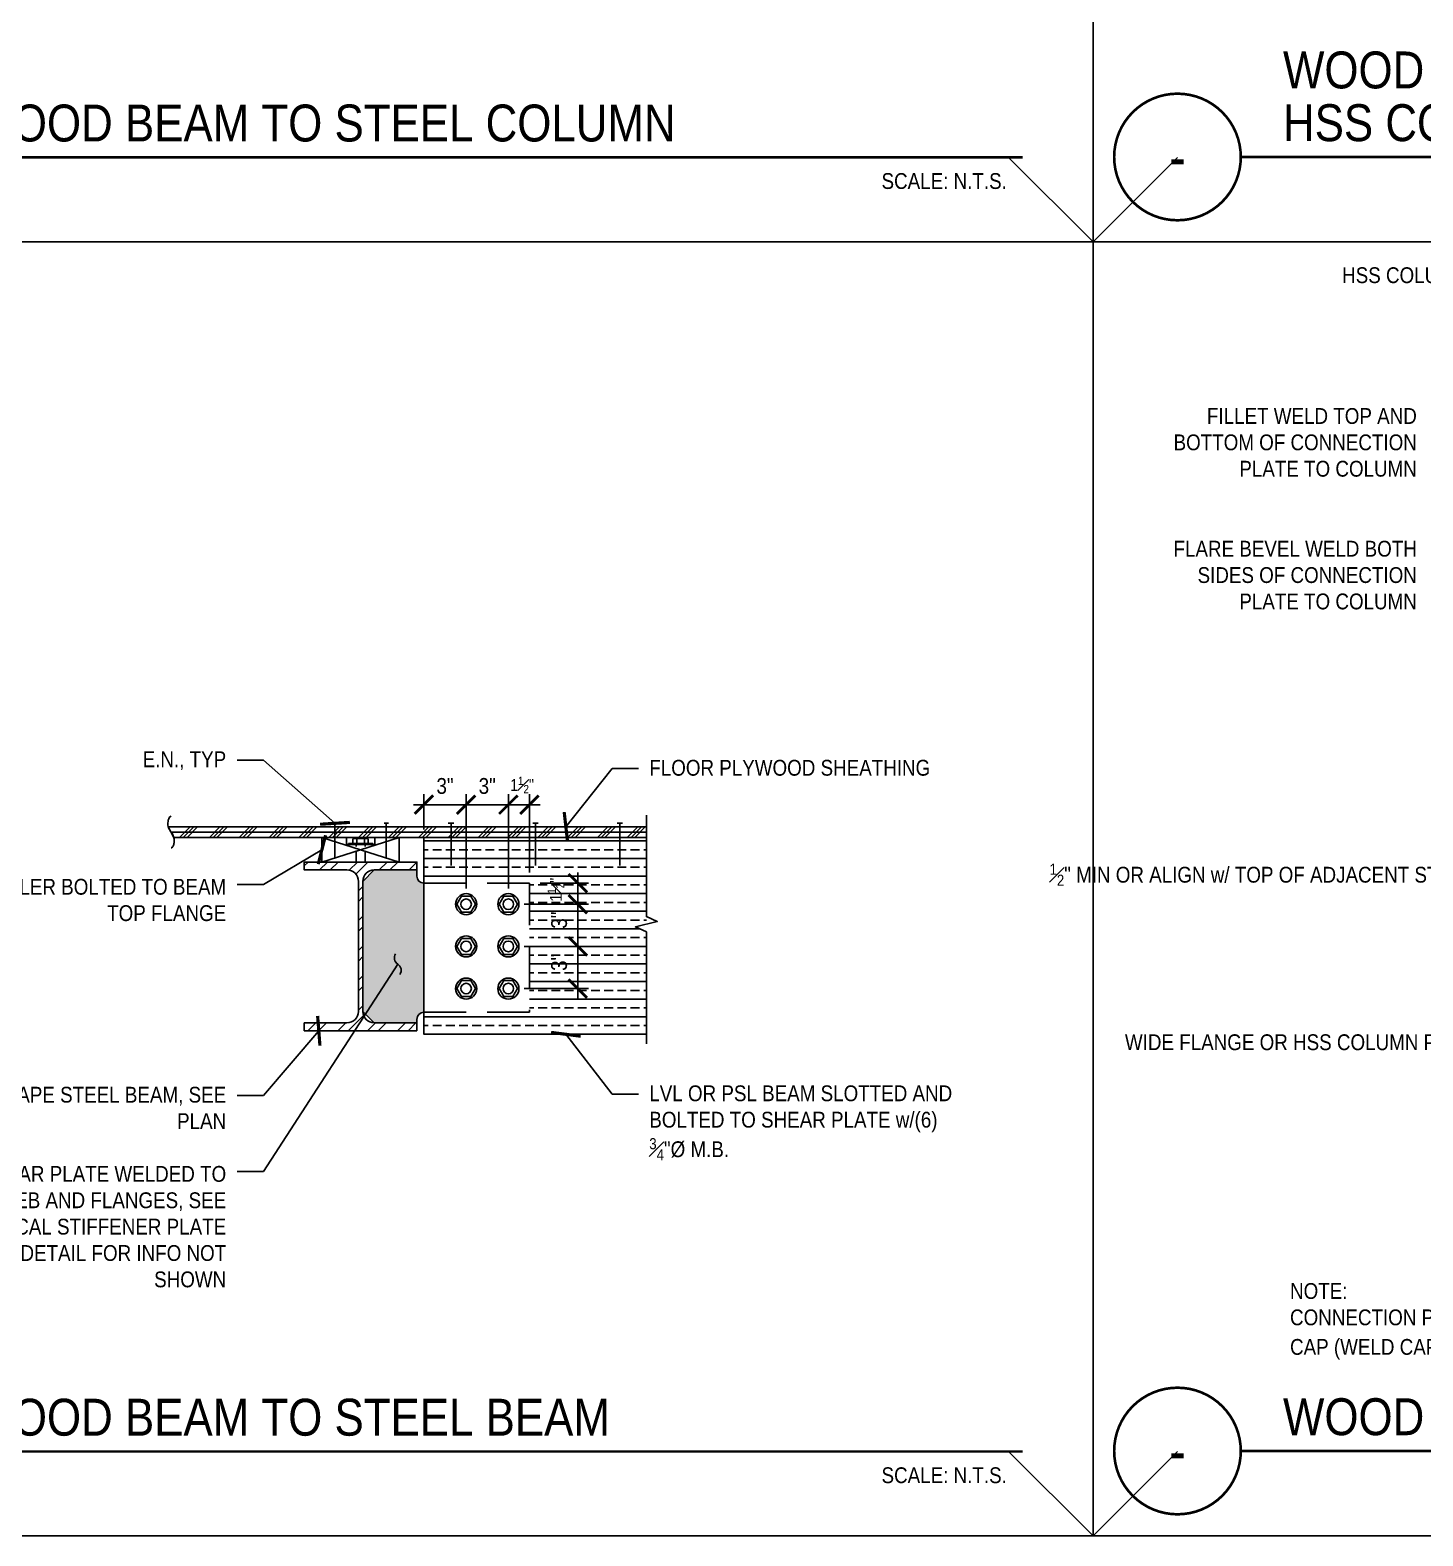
# Model space of a CAD drawing. Header units: inches. Extents: x -16404 to 14624, y -1591 to 16152.
# Drawn here: x -8031.8 to -7932.8, y 8256 to 8363.1 of the extents above; entities that cross this region are included whole.
import ezdxf
from ezdxf import colors
from ezdxf.entities.mleader import LeaderData, LeaderLine
from ezdxf.enums import TextEntityAlignment as Align
from ezdxf.math import Vec2, Vec3

# ---------------------------------------------------------------- set-up
doc = ezdxf.new("R2010")
doc.units = ezdxf.units.IN
doc.header["$LTSCALE"] = 24
doc.header["$MEASUREMENT"] = 0
for name, pattern in [('DASHED2', [0.375, 0.25, -0.125]), ('HIDDEN2', [0.1875, 0.125, -0.0625]), ('HIDDEN8', [0.04625, 0.03125, -0.015])]:
    doc.linetypes.add(name, pattern=pattern)
doc.layers.get('0').update_dxf_attribs({"linetype": 'CONTINUOUS'})
doc.layers.get('DefPoints').update_dxf_attribs({"color": 251, "linetype": 'CONTINUOUS'})
for name, color, linetype in [('S-ANNO-DIMS', 2, 'CONTINUOUS'), ('S-ANNO-NOTE', 4, 'CONTINUOUS'), ('S-BREAK', 2, 'CONTINUOUS'), ('S-NAIL', 2, 'CONTINUOUS'), ('S-SIMPSON', 2, 'CONTINUOUS'), ('S-STEEL', 4, 'CONTINUOUS'), ('S-WOOD', 3, 'CONTINUOUS')]:
    doc.layers.add(name, color=color, linetype=linetype)
doc.layers.add('S-ANNO-GRID-NONPLOT', color=251, linetype='CONTINUOUS', plot=False)
doc.layers.add('S-HATCH1', color=1, linetype='CONTINUOUS', transparency=0.5)
doc.layers.add('S-POCHE-237', color=7, linetype='CONTINUOUS', true_color=0xededed, transparency=0.8)
doc.styles.add('Arial', font='arial.ttf', dxfattribs={"width": 0.85})
doc.dimstyles.new('DIM-12$0', dxfattribs={"dimscale": 12, "dimtxt": 0.09375, "dimasz": 0.109375, "dimexe": 0.0625, "dimexo": 0.0625, "dimgap": 0.0625, "dimtad": 1, "dimdec": 4, "dimzin": 11, "dimdsep": 46, "dimlunit": 4, "dimtxsty": 'Arial', "dimblk": 'ARCHTICK', "dimblk1": 'ARCHTICK', "dimblk2": 'ARCHTICK', "dimsah": 1, "dimcen": 0.125, "dimdle": 0.0625, "dimclrd": 256, "dimclre": 256, "dimclrt": 4, "dimadec": 0, "dimazin": 0, "dimtfac": 0.75, "dimtdec": 4, "dimtofl": 0, "dimtmove": 0, "dimatfit": 3, "dimldrblk": 'ARCHTICK', "dimfxl": 1, "dimfrac": 1, "dimtolj": 1, "dimtzin": 11, "dimarcsym": 0})
doc.dimstyles.new('DIM-12$7', dxfattribs={"dimscale": 12, "dimtxt": 0.09375, "dimasz": 0.125, "dimexe": 0.0625, "dimexo": 0.0625, "dimgap": 0.0625, "dimtad": 1, "dimdec": 4, "dimzin": 11, "dimdsep": 46, "dimlunit": 4, "dimtxsty": 'Arial', "dimblk": 'ARCHTICK', "dimcen": 0.125, "dimclrd": 256, "dimclre": 256, "dimclrt": 4, "dimadec": 0, "dimazin": 0, "dimtfac": 0.75, "dimtdec": 4, "dimtofl": 0, "dimtmove": 0, "dimatfit": 3, "dimldrblk": 'ARCHTICK', "dimfxl": 1, "dimfrac": 1, "dimtolj": 1, "dimtzin": 11, "dimarcsym": 0})

# ---------------------------------------------------------------- blocks, each defined once
blk = doc.blocks.new('W12x45')
at = {"layer": 'S-HATCH1'}
h = blk.add_hatch(dxfattribs=at)
h.set_pattern_fill('STEEL', color=256, scale=12, style=0)
h.set_pattern_definition([(45, (-56.47890013752478, -717.4423638964436), (-1.060660171779821, 1.060660171779821), []), (45, (-56.47890013752478, -716.6923638964436), (-1.060660171779821, 1.060660171779821), [])])
edge = h.paths.add_edge_path()
edge.add_line((4, -6), (4, -5.4375))
edge.add_line((4, -5.4375), (0.96875, -5.4375))
edge.add_arc((0.96875, -4.625), 0.8125, 180, 270, ccw=False)
edge.add_line((0.15625, -4.625), (0.15625, 4.625))
edge.add_arc((0.96875, 4.625), 0.8125, 90, 180, ccw=False)
edge.add_line((0.96875, 5.4375), (4, 5.4375))
edge.add_line((4, 5.4375), (4, 6))
edge.add_line((4, 6), (-4, 6))
edge.add_line((-4, 6), (-4, 5.4375))
edge.add_line((-4, 5.4375), (-0.96875, 5.4375))
edge.add_arc((-0.96875, 4.625), 0.8125, 0, 90, ccw=False)
edge.add_line((-0.15625, 4.625), (-0.15625, -4.625))
edge.add_arc((-0.96875, -4.625), 0.8125, -90, 0, ccw=False)
edge.add_line((-0.96875, -5.4375), (-4, -5.4375))
edge.add_line((-4, -5.4375), (-4, -6))
edge.add_line((-4, -6), (4, -6))
at = {"layer": 'S-STEEL'}
blk.add_lwpolyline([(4, -6), (4, -5.4375), (0.96875, -5.4375, -0.4142135623730958), (0.15625, -4.625), (0.15625, 4.625, -0.4142135623730958), (0.96875, 5.4375), (4, 5.4375), (4, 6), (-4, 6), (-4, 5.4375), (-0.96875, 5.4375, -0.4142135623730952), (-0.15625, 4.625), (-0.15625, -4.625, -0.4142135623730952), (-0.96875, -5.4375), (-4, -5.4375), (-4, -6)], format="xyb", close=True, dxfattribs=at)
blk = doc.blocks.new('8d')
at = {"color": 3}
blk.add_line((0.1540092056980029, 0.25), (-0.1540092056980029, 0.25), dxfattribs=at)
at = {"color": 2}
blk.add_line((0, 0.25), (0, -2.25), dxfattribs=at)
blk = doc.blocks.new('10d')
at = {"color": 3}
blk.add_line((0.1925115071221626, 0.25), (-0.1925115071221626, 0.25), dxfattribs=at)
at = {"color": 2}
blk.add_line((0, 0.25), (0, -2.75), dxfattribs=at)
blk = doc.blocks.new('_ARCHTICK')
at = {"color": 0, "linetype": 'ByBlock', "const_width": 0.15}
blk.add_lwpolyline([(-0.5, -0.5), (0.5, 0.5)], dxfattribs=at)
blk = doc.blocks.new('*D1998')
at = {"layer": 'DefPoints', "color": 0, "transparency": 16777216}
for p in [(-7997.456503478217, 8297.91025712049), (-7992.894325372557, 8297.91025712049), (-7997.456503478217, 8294.91025712049)]:
    blk.add_point(p, dxfattribs=at)
at = {"layer": 'S-ANNO-DIMS', "lineweight": -2, "transparency": 16777216}
for p, q in [((-7996.706503478217, 8297.91025712049), (-7992.144325372557, 8297.91025712049)), ((-7992.894325372557, 8294.16025712049), (-7992.894325372557, 8298.66025712049)), ((-7996.706503478217, 8294.91025712049), (-7992.144325372557, 8294.91025712049))]:
    blk.add_line(p, q, dxfattribs=at)
at = {"layer": 'S-ANNO-DIMS', "lineweight": -2, "transparency": 16777216, "xscale": 1.3125, "yscale": 1.3125, "zscale": 1.3125}
for p, rotation in [((-7992.894325372557, 8297.91025712049), 90), ((-7992.894325372557, 8294.91025712049), 270)]:
    blk.add_blockref('_ARCHTICK', p, dxfattribs=dict(at, rotation=rotation))
at = {"layer": 'S-ANNO-DIMS', "color": 4, "transparency": 16777216, "insert": (-7994.219103680874, 8296.776075730457), "char_height": 1.125, "attachment_point": 5, "rotation": 90, "style": 'Arial'}
blk.add_mtext('\\A1;3"', dxfattribs=at)
blk = doc.blocks.new('*D1999')
at = {"layer": 'DefPoints', "color": 0, "transparency": 16777216}
for p in [(-7997.831503478214, 8307.98457685025), (-8000.831503478214, 8301.285257120486), (-7997.831503478214, 8301.285257120486)]:
    blk.add_point(p, dxfattribs=at)
at = {"layer": 'S-ANNO-DIMS', "lineweight": -2, "transparency": 16777216}
for p, q in [((-8000.831503478214, 8302.035257120486), (-8000.831503478214, 8308.73457685025)), ((-7997.831503478214, 8302.035257120486), (-7997.831503478214, 8308.73457685025)), ((-8001.581503478214, 8307.98457685025), (-7997.081503478214, 8307.98457685025))]:
    blk.add_line(p, q, dxfattribs=at)
at = {"layer": 'S-ANNO-DIMS', "lineweight": -2, "transparency": 16777216, "xscale": 1.3125, "yscale": 1.3125, "zscale": 1.3125, "rotation": 180}
blk.add_blockref('_ARCHTICK', (-8000.831503478214, 8307.98457685025), dxfattribs=at)
at = {"layer": 'S-ANNO-DIMS', "lineweight": -2, "transparency": 16777216, "xscale": 1.3125, "yscale": 1.3125, "zscale": 1.3125}
blk.add_blockref('_ARCHTICK', (-7997.831503478214, 8307.98457685025), dxfattribs=at)
at = {"layer": 'S-ANNO-DIMS', "color": 4, "transparency": 16777216, "insert": (-7999.331503478214, 8309.309355158572), "char_height": 1.125, "attachment_point": 5, "style": 'Arial'}
blk.add_mtext('\\A1;3"', dxfattribs=at)
blk = doc.blocks.new('*D2000')
at = {"layer": 'DefPoints', "color": 0, "transparency": 16777216}
for p in [(-7997.456503478217, 8300.91025712049), (-7992.894325372557, 8300.91025712049), (-7997.456503478217, 8297.91025712049)]:
    blk.add_point(p, dxfattribs=at)
at = {"layer": 'S-ANNO-DIMS', "lineweight": -2, "transparency": 16777216}
for p, q in [((-7992.894325372557, 8297.16025712049), (-7992.894325372557, 8301.66025712049)), ((-7996.706503478217, 8300.91025712049), (-7992.144325372557, 8300.91025712049)), ((-7996.706503478217, 8297.91025712049), (-7992.144325372557, 8297.91025712049))]:
    blk.add_line(p, q, dxfattribs=at)
at = {"layer": 'S-ANNO-DIMS', "lineweight": -2, "transparency": 16777216, "xscale": 1.3125, "yscale": 1.3125, "zscale": 1.3125}
for p, rotation in [((-7992.894325372557, 8300.91025712049), 90), ((-7992.894325372557, 8297.91025712049), 270)]:
    blk.add_blockref('_ARCHTICK', p, dxfattribs=dict(at, rotation=rotation))
at = {"layer": 'S-ANNO-DIMS', "color": 4, "transparency": 16777216, "insert": (-7994.219103680874, 8299.776075730457), "char_height": 1.125, "attachment_point": 5, "rotation": 90, "style": 'Arial'}
blk.add_mtext('\\A1;3"', dxfattribs=at)
blk = doc.blocks.new('*D2001')
at = {"layer": 'DefPoints', "color": 0, "transparency": 16777216}
for p in [(-7996.331503478217, 8302.41025712049), (-7992.894325372557, 8302.41025712049), (-7997.456503478217, 8300.91025712049)]:
    blk.add_point(p, dxfattribs=at)
at = {"layer": 'S-ANNO-DIMS', "lineweight": -2, "transparency": 16777216}
for p, q in [((-7992.894325372557, 8300.16025712049), (-7992.894325372557, 8303.16025712049)), ((-7995.581503478217, 8302.41025712049), (-7992.144325372557, 8302.41025712049)), ((-7996.706503478217, 8300.91025712049), (-7992.144325372557, 8300.91025712049))]:
    blk.add_line(p, q, dxfattribs=at)
at = {"layer": 'S-ANNO-DIMS', "lineweight": -2, "transparency": 16777216, "xscale": 1.3125, "yscale": 1.3125, "zscale": 1.3125}
for p, rotation in [((-7992.894325372557, 8302.41025712049), 90), ((-7992.894325372557, 8300.91025712049), 270)]:
    blk.add_blockref('_ARCHTICK', p, dxfattribs=dict(at, rotation=rotation))
blk = doc.blocks.new('*D2002')
at = {"layer": 'DefPoints', "color": 0, "transparency": 16777216}
for p in [(-8000.831503478214, 8307.98457685025), (-8003.831503478214, 8305.462903618572), (-8000.831503478214, 8301.285257120486)]:
    blk.add_point(p, dxfattribs=at)
at = {"layer": 'S-ANNO-DIMS', "lineweight": -2, "transparency": 16777216}
for p, q in [((-8003.831503478214, 8306.212903618572), (-8003.831503478214, 8308.73457685025)), ((-8000.831503478214, 8302.035257120486), (-8000.831503478214, 8308.73457685025)), ((-8004.581503478214, 8307.98457685025), (-8000.081503478214, 8307.98457685025))]:
    blk.add_line(p, q, dxfattribs=at)
at = {"layer": 'S-ANNO-DIMS', "lineweight": -2, "transparency": 16777216, "xscale": 1.3125, "yscale": 1.3125, "zscale": 1.3125, "rotation": 180}
blk.add_blockref('_ARCHTICK', (-8003.831503478214, 8307.98457685025), dxfattribs=at)
at = {"layer": 'S-ANNO-DIMS', "lineweight": -2, "transparency": 16777216, "xscale": 1.3125, "yscale": 1.3125, "zscale": 1.3125}
blk.add_blockref('_ARCHTICK', (-8000.831503478214, 8307.98457685025), dxfattribs=at)
at = {"layer": 'S-ANNO-DIMS', "color": 4, "transparency": 16777216, "insert": (-8002.331503478214, 8309.309355158572), "char_height": 1.125, "attachment_point": 5, "style": 'Arial'}
blk.add_mtext('\\A1;3"', dxfattribs=at)
blk = doc.blocks.new('*D2003')
at = {"layer": 'DefPoints', "color": 0, "transparency": 16777216}
for p in [(-7996.331503478214, 8307.98457685025), (-7996.331503478214, 8302.410257120486), (-7997.831503478214, 8301.285257120486)]:
    blk.add_point(p, dxfattribs=at)
at = {"layer": 'S-ANNO-DIMS', "lineweight": -2, "transparency": 16777216}
for p, q in [((-7997.831503478214, 8302.035257120486), (-7997.831503478214, 8308.73457685025)), ((-7996.331503478214, 8303.160257120486), (-7996.331503478214, 8308.73457685025)), ((-7998.581503478214, 8307.98457685025), (-7995.581503478214, 8307.98457685025))]:
    blk.add_line(p, q, dxfattribs=at)
at = {"layer": 'S-ANNO-DIMS', "lineweight": -2, "transparency": 16777216, "xscale": 1.3125, "yscale": 1.3125, "zscale": 1.3125, "rotation": 180}
blk.add_blockref('_ARCHTICK', (-7997.831503478214, 8307.98457685025), dxfattribs=at)
at = {"layer": 'S-ANNO-DIMS', "lineweight": -2, "transparency": 16777216, "xscale": 1.3125, "yscale": 1.3125, "zscale": 1.3125}
blk.add_blockref('_ARCHTICK', (-7996.331503478214, 8307.98457685025), dxfattribs=at)
blk = doc.blocks.new('*U283')
at = {"const_width": 0.1875}
for points in [[(-4.5, 1.695570592395378e-15, -1), (4.5, 1.479114197289397e-31, 3.732050807568883)], [(-4.5, 5.087936460698574e-16, 1), (4.5, 0, -3.732050807568883)]]:
    blk.add_lwpolyline(points, format="xyb", dxfattribs=at)
blk.add_lwpolyline([(4.5, 0), (82.20909887525067, 0)], dxfattribs=at)
blk.add_circle((0, 0), 4.5)
at = {"style": 'Arial', "width": 0.85}
for tag, p in [('DWG_TITLE_1', (7.5, 6.1875)), ('DWG_TITLE_2', (7.5, 2.4375))]:
    blk.add_attdef(tag, text='', height=2.625, dxfattribs=at).set_placement(p, align=Align.MIDDLE_LEFT)
blk.add_attdef('#', text='', height=3, dxfattribs=at).set_placement((0, 0), align=Align.MIDDLE_CENTER)
blk.add_attdef('SCALE', text='', height=1.125, dxfattribs=at).set_placement((81.08409887525067, -1.125), align=Align.TOP_RIGHT)
blk = doc.blocks.new('*U321')
at = {"const_width": 0.1875}
for points in [[(-4.5, 1.2e-15, -1), (4.5, 0, 3.732050807568882)], [(-4.5, 0, 1), (4.5, 0, -3.732050807568882)]]:
    blk.add_lwpolyline(points, format="xyb", dxfattribs=at)
blk.add_lwpolyline([(4.5, 0), (82.20909887525063, 0)], dxfattribs=at)
blk.add_circle((0, 0), 4.5)
at = {"style": 'Arial', "width": 0.85}
for tag, p in [('DWG_TITLE_1', (7.5, 6.1875)), ('DWG_TITLE_2', (7.5, 2.4375))]:
    blk.add_attdef(tag, text='', height=2.625, dxfattribs=at).set_placement(p, align=Align.MIDDLE_LEFT)
blk.add_attdef('#', text='', height=3, dxfattribs=at).set_placement((0, 0), align=Align.MIDDLE_CENTER)
blk.add_attdef('SCALE', text='', height=1.125, dxfattribs=at).set_placement((81.08409887525063, -1.125), align=Align.TOP_RIGHT)
blk = doc.blocks.new('Se_24x36_DETAILS_GRID')
for p, q in [((15.53484981254195, 7.666666666666777), (15.53484981254195, 15.33333333333345)), ((15.53484981254195, 7.666666666666777), (16.034849812564, 8.166666666688936)), ((7.76742490627095, 7.666666666666725), (15.5348498125419, 7.666666666666721)), ((15.53484981254189, 7.666666666666725), (23.30227471881284, 7.666666666666721)), ((15.53484981254195, 1.039168751049147e-13), (15.53484981254195, 7.666666666666777)), ((15.53484981254195, 5.68e-14), (16.034849812564, 0.500000000022217)), ((7.76742490627095, 6.039613253960852e-14), (15.5348498125419, 5.684341886080801e-14)), ((15.53484981254189, 6.039613253960852e-14), (23.30227471881284, 5.684341886080801e-14))]:
    blk.add_line(p, q)
at = {"linetype": 'DASHED2', "ltscale": 0.5}
for p, q in [((15.53484981254189, 7.66666666666672), (15.03484981251985, 8.166666666688881)), ((15.53484981254189, 5.599999999999999e-14), (15.03484981251985, 0.5000000000222162))]:
    blk.add_line(p, q, dxfattribs=at)

msp = doc.modelspace()

# ---------------------------------------------------------------- hatches: boundary and pattern name
at = {"layer": 'S-HATCH1'}
h = msp.add_hatch(dxfattribs=at)
h.set_pattern_fill('PLAST', color=256, scale=6, angle=45, style=0)
h.set_pattern_definition([(45, (-8044.002977108546, 8305.660257120486), (-1.060660171779821, 1.060660171779821), []), (45, (-8044.13555963002, 8305.79283964196), (-1.060660171779821, 1.060660171779821), []), (45, (-8044.26814215149, 8305.925422163433), (-1.060660171779821, 1.060660171779821), [])])
h.paths.add_polyline_path([(-8021.609067482164, 8305.660257120486), (-7988.024515307006, 8305.660257120486), (-7988.024515307006, 8306.410257120486), (-8021.999626758523, 8306.410257120486)])
h = msp.add_hatch(dxfattribs=at)
h.set_pattern_fill('ANSI33', color=252, scale=5, angle=135, style=0)
h.set_pattern_definition([(180, (-8003.831503478214, 8291.660257120486), (-2.220446049250313e-16, -1.25), []), (180, (-8004.456503477166, 8292.285257119438), (-2.220446049250313e-16, -1.25), [0.625, -0.3125])])
h.paths.add_polyline_path([(-7988.799503480212, 8299.299612792962), (-7988.024515307006, 8299.488409419111), (-7988.024515307006, 8305.660257120486), (-8003.831503478214, 8305.660257120486), (-8003.831503478214, 8302.410257120486), (-7996.331503478214, 8302.410257120486), (-7996.331503478214, 8293.222757120486), (-8003.831503478214, 8293.222757120486), (-8003.831503478214, 8291.660257120486), (-7988.024515307006, 8291.660257120486), (-7988.024515307006, 8298.941335161748)])
h.paths.add_polyline_path([(-7995.264861086838, 8295.834557873313), (-7995.264861086838, 8297.7175935876), (-7993.363075372552, 8297.7175935876), (-7993.363075372552, 8295.834557873313)], flags=24)
h.paths.add_polyline_path([(-7995.264861086838, 8298.834557873313), (-7995.264861086838, 8300.7175935876), (-7993.363075372552, 8300.7175935876), (-7993.363075372552, 8298.834557873313)], flags=24)
h.paths.add_polyline_path([(-7995.254005724368, 8300.88279829712), (-7995.254005724368, 8302.91543222569), (-7993.650880724366, 8302.91543222569), (-7993.650880724366, 8300.88279829712)], flags=24)
at = {"layer": 'S-POCHE-237'}
h = msp.add_hatch(color=256, dxfattribs=at)
h.dxf.hatch_style = 1
h.paths.add_polyline_path([(-8003.831503478214, 8302.410257119878, -0.4142135623729615), (-8004.331503478214, 8302.910257119878), (-8004.331503478214, 8303.347757120486), (-8007.362753478214, 8303.347757120486), (-8008.175253478214, 8302.535257120486), (-8008.175253478214, 8293.285257120486), (-8007.362753478214, 8292.472757120486), (-8004.331503478214, 8292.472757120486), (-8004.331503478214, 8292.722757120486, -0.4142135623729618), (-8003.831503478214, 8293.222757120486)])

# ---------------------------------------------------------------- linework, layer by layer
at = {"layer": 'S-BREAK'}
msp.add_lwpolyline([(-8021.802125103834, 8304.9093549744, 0.1690755096396525), (-8021.745920211139, 8304.928920012666, 0.1242021274089856), (-8021.65886022316, 8305.04256852599, 0.05676694955247798), (-8021.585887202655, 8305.284331867872, 0.09010703569990036), (-8021.585887202655, 8305.55636702371, 0.04190158565467533), (-8021.644176083762, 8305.772448350883, 0.09726503144906694), (-8021.802125103834, 8306.035257120486, -0.04661821526028066), (-8021.870828867275, 8306.127166778588, -0.03375369541026479), (-8021.960074123905, 8306.298065890092, -0.09726503145107757), (-8022.026944674617, 8306.597306047443, -0.03568499666321983), (-8022.018363005016, 8306.7861823731, -0.06904860745220688), (-8021.970739781922, 8306.969157617517, -0.05613675512750538), (-8021.889651113252, 8307.115960556031, -0.2519951310789736), (-8021.802125103834, 8307.1593549744, -4.02334231251289)], format="xyb", dxfattribs=at)
msp.add_lwpolyline([(-7988.024515307006, 8307.23457461477), (-7988.024515307006, 8300.035483676475), (-7987.249527133805, 8299.67720604526), (-7988.799503480208, 8299.299612792962), (-7988.024515307006, 8298.941335161748), (-7988.024515307006, 8290.992244223453)], dxfattribs=at)
at = {"layer": 'S-SIMPSON', "linetype": 'HIDDEN8'}
for p, q in [((-8009.340281298406, 8305.160257120486), (-8009.340281298406, 8305.660257120486)), ((-8007.322725658029, 8305.160257120486), (-8007.322725658029, 8305.660257120486)), ((-8009.184610347122, 8305.160257120486), (-8009.340281298406, 8305.160257120486)), ((-8008.644224506046, 8303.910257120486), (-8008.644224506046, 8305.160257120486)), ((-8008.018782450385, 8303.910257120486), (-8008.018782450385, 8305.160257120486)), ((-8007.478396609309, 8305.160257120486), (-8007.322725658029, 8305.160257120486))]:
    msp.add_line(p, q, dxfattribs=at)
at = {"layer": 'S-SIMPSON'}
for p, q in [((-8008.878378478214, 8305.558662200834), (-8008.878378478214, 8305.233959135818)), ((-8007.921347228214, 8305.586665461353), (-8008.741659728214, 8305.586665461353)), ((-8008.637501105422, 8305.644709539945), (-8008.649591398214, 8305.624084922827)), ((-8008.649591398214, 8305.624084922827), (-8008.627655851833, 8305.586665461353)), ((-8008.077990299284, 8305.644709539945), (-8008.637501105422, 8305.644709539945)), ((-8008.604940978214, 8305.558662200834), (-8008.604940978214, 8305.233959135818)), ((-8008.328003490606, 8305.586665461353), (-8008.1864325672, 8305.644709539945)), ((-8008.077990299284, 8305.644709539945), (-8008.04396446011, 8305.586665461353)), ((-8008.058065978214, 8305.558662200834), (-8008.058065978214, 8305.233959135818)), ((-8007.784628478214, 8305.558662200834), (-8007.784628478214, 8305.233959135818))]:
    msp.add_line(p, q, dxfattribs=at)
for points in [[(-8009.184610347118, 8305.233959135818), (-8009.184610347122, 8305.160257120486), (-8007.478396609309, 8305.160257120486), (-8007.478396609309, 8305.233959135818)], [(-8001.159628478214, 8301.47858629172), (-8001.487753478214, 8300.910257120486), (-8001.159628478214, 8300.341927949252), (-8000.503378478214, 8300.341927949252), (-8000.175253478214, 8300.910257120486), (-8000.503378478214, 8301.47858629172)], [(-7998.159628478214, 8301.47858629172), (-7998.487753478214, 8300.910257120486), (-7998.159628478214, 8300.341927949252), (-7997.503378478214, 8300.341927949252), (-7997.175253478214, 8300.910257120486), (-7997.503378478214, 8301.47858629172)], [(-8001.159628478214, 8298.47858629172), (-8001.487753478214, 8297.910257120486), (-8001.159628478214, 8297.341927949252), (-8000.503378478214, 8297.341927949252), (-8000.175253478214, 8297.910257120486), (-8000.503378478214, 8298.47858629172)], [(-7998.159628478214, 8298.47858629172), (-7998.487753478214, 8297.910257120486), (-7998.159628478214, 8297.341927949252), (-7997.503378478214, 8297.341927949252), (-7997.175253478214, 8297.910257120486), (-7997.503378478214, 8298.47858629172)], [(-8001.159628478214, 8295.47858629172), (-8001.487753478214, 8294.910257120486), (-8001.159628478214, 8294.341927949252), (-8000.503378478214, 8294.341927949252), (-8000.175253478214, 8294.910257120486), (-8000.503378478214, 8295.47858629172)], [(-7998.159628478214, 8295.47858629172), (-7998.487753478214, 8294.910257120486), (-7998.159628478214, 8294.341927949252), (-7997.503378478214, 8294.341927949252), (-7997.175253478214, 8294.910257120486), (-7997.503378478214, 8295.47858629172)]]:
    msp.add_lwpolyline(points, close=True, dxfattribs=at)
for centre, radius in [((-8000.831503478214, 8300.910257120486), 0.75), ((-8000.831503478214, 8300.910257120486), 0.375), ((-7997.831503478214, 8300.910257120486), 0.75), ((-7997.831503478214, 8300.910257120486), 0.375), ((-8000.831503478214, 8297.910257120486), 0.75), ((-8000.831503478214, 8297.910257120486), 0.375), ((-7997.831503478214, 8297.910257120486), 0.75), ((-7997.831503478214, 8297.910257120486), 0.375), ((-8000.831503478214, 8294.910257120486), 0.75), ((-7997.831503478214, 8294.910257120486), 0.75), ((-8000.831503478214, 8294.910257120486), 0.375), ((-7997.831503478214, 8294.910257120486), 0.375)]:
    msp.add_circle(centre, radius, dxfattribs=at)
for centre, radius, start, end in [((-8008.741659728214, 8305.238916684219), 0.3477487771314009, 66.84911962968862, 113.1508803703114), ((-8008.331503478214, 8304.237675243603), 1.348990217749541, 78.30522992274622, 101.6947700772538), ((-8007.921347228214, 8305.238916684219), 0.3477487771314418, 66.84911962968862, 113.1508803703114)]:
    msp.add_arc(centre, radius, start, end, dxfattribs=at)
at = {"layer": 'S-STEEL'}
msp.add_lwpolyline([(-7988.024515307006, 8305.660257120486), (-8003.831503478214, 8305.660257120486), (-8003.831503478214, 8291.660257120486), (-7988.024515307006, 8291.660257120486)], dxfattribs=at)
msp.add_lwpolyline([(-8003.831503478214, 8293.222757120486, 0.4142135623728284), (-8004.331503478214, 8292.722757120486), (-8004.331503478214, 8292.472757120486), (-8007.362753478214, 8292.472757120486), (-8008.175253478214, 8293.285257120486), (-8008.175253478214, 8302.535257120486), (-8007.362753478214, 8303.347757120486), (-8004.331503478214, 8303.347757120486), (-8004.331503478214, 8302.910257119878, 0.4142135623728284), (-8003.831503478214, 8302.410257119878)], format="xyb", dxfattribs=at)
at = {"layer": 'S-STEEL', "color": 2, "linetype": 'HIDDEN2'}
msp.add_lwpolyline([(-8003.831503478214, 8302.410257120486), (-7996.331503478214, 8302.410257120486), (-7996.331503478214, 8293.222757120486), (-8003.831503478214, 8293.222757120486)], dxfattribs=at)
at = {"layer": 'S-WOOD', "color": 1}
msp.add_line((-8021.802125103834, 8306.035257120486), (-7988.024515307006, 8306.035257120486), dxfattribs=at)
at = {"layer": 'S-WOOD', "color": 2}
for p, q in [((-8011.081503478214, 8305.660257120486), (-8005.581503478214, 8303.910257120486)), ((-8005.581503478214, 8305.660257120486), (-8011.081503478214, 8303.910257120486))]:
    msp.add_line(p, q, dxfattribs=at)
at = {"layer": 'S-WOOD'}
msp.add_lwpolyline([(-8021.609067482164, 8305.660257120486), (-7988.024515307006, 8305.660257120486), (-7988.024515307006, 8306.410257120486), (-8021.999626758523, 8306.410257120486)], close=True, dxfattribs=at)
at = {"layer": 'S-WOOD', "color": 4}
msp.add_lwpolyline([(-8005.581503478214, 8305.660257120486), (-8005.581503478214, 8303.910257120486), (-8011.081503478214, 8303.910257120486), (-8011.081503478214, 8305.660257120486), (-8005.581503478214, 8305.660257120486), (-8005.581503478214, 8303.910257120486)], dxfattribs=at)

# ---------------------------------------------------------------- block references
at = {"layer": 'S-ANNO-GRID-NONPLOT', "xscale": 12, "yscale": 12, "zscale": 12}
msp.add_blockref('Se_24x36_DETAILS_GRID', (-8142.695007133178, 8256), dxfattribs=at)
at = {"layer": 'S-ANNO-NOTE'}
for name, p, values in [('*U283', (-7950.276809382147, 8354.034590119067), {'#': '-', 'DWG_TITLE_1': 'WOOD BEAM TO ', 'DWG_TITLE_2': 'HSS COL CONNECTION', 'SCALE': 'SCALE: N.T.S.'}), ('*U283', (-8043.485908257666, 8354.011530039777), {'#': '-', 'DWG_TITLE_2': 'WOOD BEAM TO STEEL COLUMN', 'SCALE': 'SCALE: N.T.S.'}), ('*U321', (-8043.485908257666, 8262.000000000266), {'#': '-', 'DWG_TITLE_2': 'WOOD BEAM TO STEEL BEAM', 'SCALE': 'SCALE: N.T.S.'}), ('*U283', (-7950.276809382147, 8262.034590119067), {'#': '-', 'DWG_TITLE_2': 'WOOD BEAM TO STEEL COLUMN', 'SCALE': 'SCALE: N.T.S.'})]:
    msp.add_blockref(name, p, dxfattribs=at).add_auto_attribs(values)
at = {"layer": 'S-NAIL', "xscale": -1}
msp.add_blockref('8d', (-8010.15170447014, 8306.410257120486), dxfattribs=at)
at = {"layer": 'S-NAIL'}
for name, p in [('8d', (-8006.511302486288, 8306.410257120486)), ('10d', (-8001.905535916703, 8306.410257120486)), ('10d', (-7995.905535916703, 8306.410257120486)), ('10d', (-7989.905535916703, 8306.410257120486))]:
    msp.add_blockref(name, p, dxfattribs=at)
at = {"layer": 'S-STEEL'}
msp.add_blockref('W12x45', (-8008.331503478214, 8297.910257120486), dxfattribs=at)

# ---------------------------------------------------------------- texts
at = {"layer": 'S-ANNO-NOTE', "color": 4, "style": 'Arial'}
for s, insert, char_height, width, attachment_point in [('FILLET WELD {\\A1;TOP AND BOTTOM OF CONNECTION }PLATE TO COLUMN', (-7933.264797636417, 8336.182961455539), 1.125, 18.98145203644947, 3), ('FLARE BEVEL WELD {\\A1;BOTH SIDES OF CONNECTION }PLATE TO COLUMN', (-7933.264797636417, 8326.74825412716), 1.125, 18.9382590716192, 3), ('E.N., TYP', (-8017.884675435518, 8311.775345542366), 1.125, 22.53027978841601, 3), ('FLOOR PLYWOOD SHEATHING', (-7987.81375535153, 8311.172145279019), 1.125, 22.50393974604049, 1), ('\\A1;1{\\H0.7x;\\S1#2;}"', (-7997.70283662757, 8309.978093902824), 0.84375, 16.87795480953037, 1), ('\\A1;1{\\H0.7x;\\S3#4;}" LVL NAILER BOLTED TO BEAM TOP FLANGE', (-8017.884675435518, 8302.937853149837), 1.125, 22.53027978841601, 3), ('W-SHAPE STEEL BEAM, SEE PLAN', (-8017.884675435518, 8287.928901786876), 1.125, 19.94021775130204, 3), ('\\A1;LVL OR PSL BEAM SLOTTED AND BOLTED TO SHEAR PLATE w/(6) {\\H0.7x;\\S3#4;}"%%C M.B.', (-7987.81375535153, 8288.02832872124), 1.125, 22.50393974604049, 1), ('\\A1;{\\H0.7x;\\S1#4;}" THICK SHEAR PLATE WELDED TO BEAM WEB AND FLANGES, SEE TYPICAL STIFFENER PLATE CONNECTION DETAIL FOR INFO NOT SHOWN', (-8017.884675435518, 8282.524054354435), 1.125, 25.93434156194235, 3)]:
    msp.add_mtext(s, dxfattribs=dict(at, insert=insert, char_height=char_height, width=width, attachment_point=attachment_point))
at = {"layer": 'S-ANNO-NOTE', "color": 4, "insert": (-7995.043068224368, 8301.09373579712), "char_height": 0.84375, "width": 16.87795480953037, "attachment_point": 1, "rotation": 90, "style": 'Arial'}
msp.add_mtext('\\A1;1{\\H0.7x;\\S1#2;}"', dxfattribs=at)
at = {"layer": 'S-ANNO-NOTE', "insert": (-7942.276765263254, 8268.534595957179), "char_height": 1.125, "width": 74.96793679440043, "attachment_point": 7, "style": 'Arial'}
msp.add_mtext('NOTE:\\P{\\A1;\\C4;CONNECTION PLATE MAY BE OMITTED WHERE THE FLAT SURFACE OF HSS COLUMN IS WIDER THAN COLUMN CAP (WELD CAP DIRECTLY TO HSS COLUMN w/ \\H0.7x;\\S3#16;\\H1.4286x;" THK FILLET WELD, ALL AROUND)}', dxfattribs=at)

# ---------------------------------------------------------------- dimensions: what is measured, and where the dimension line sits
at = {"layer": 'S-ANNO-DIMS'}
for base, p1, p2, picture, middle in [((-8000.831503478214, 8307.98457685025), (-8003.831503478214, 8305.462903618572), (-8000.831503478214, 8301.285257120486), '*D2002', (-8002.331503478214, 8307.98457685025)), ((-7997.831503478214, 8307.98457685025), (-8000.831503478214, 8301.285257120486), (-7997.831503478214, 8301.285257120486), '*D1999', (-7999.331503478214, 8307.98457685025))]:
    dim = msp.add_linear_dim(base=base, p1=p1, p2=p2, dimstyle='DIM-12$0', dxfattribs=at)
    dim.commit()
    dim.dimension.update_dxf_attribs({"geometry": picture, "text_midpoint": middle, "dimtype": 160})
dim = msp.add_linear_dim(base=(-7996.331503478214, 8307.98457685025), p1=(-7997.831503478214, 8301.285257120486), p2=(-7996.331503478214, 8302.410257120486), text=' ', dimstyle='DIM-12$0', dxfattribs=at)
dim.commit()
dim.dimension.update_dxf_attribs({"geometry": '*D2003', "text_midpoint": (-7997.081503478214, 8307.98457685025), "dimtype": 160})
dim = msp.add_linear_dim(base=(-7992.894325372557, 8302.41025712049), p1=(-7997.456503478214, 8300.910257120486), p2=(-7996.331503478214, 8302.410257120486), angle=90, text=' ', dimstyle='DIM-12$0', dxfattribs=at)
dim.commit()
dim.dimension.update_dxf_attribs({"geometry": '*D2001', "text_midpoint": (-7992.894325372552, 8301.660257120486), "dimtype": 160})
for base, p1, p2, picture, middle in [((-7992.894325372557, 8300.91025712049), (-7997.456503478214, 8297.910257120486), (-7997.456503478214, 8300.910257120486), '*D2000', (-7992.894325372552, 8299.776075730457)), ((-7992.894325372557, 8297.91025712049), (-7997.456503478214, 8294.910257120486), (-7997.456503478214, 8297.910257120486), '*D1998', (-7992.894325372552, 8296.776075730457))]:
    dim = msp.add_linear_dim(base=base, p1=p1, p2=p2, angle=90, dimstyle='DIM-12$0', dxfattribs=at)
    dim.commit()
    dim.dimension.update_dxf_attribs({"geometry": picture, "text_midpoint": middle, "dimtype": 160})

# ---------------------------------------------------------------- leaders
for points in [[(-8010.15170447014, 8306.660257120486), (-8015.242679342631, 8311.149696520552), (-8017.107270478304, 8311.149696520552)], [(-7993.742188376691, 8306.410257120486), (-7990.455751444417, 8310.546496257204), (-7988.591160308744, 8310.546496257204)], [(-8011.081503478214, 8304.785257120486), (-8015.242679342631, 8302.312204128022), (-8017.107270478304, 8302.312204128022)], [(-8011.303133354842, 8291.910257120486), (-8015.242679342631, 8287.303252765061), (-8017.107270478304, 8287.303252765061)], [(-7993.742188376691, 8291.660257120486), (-7990.455751444417, 8287.402679699426), (-7988.591160308744, 8287.402679699426)]]:
    msp.add_leader(points, dimstyle='DIM-12$7', dxfattribs=at)
msp.add_leader([(-8005.690312557985, 8296.651444558087), (-8015.242679342631, 8281.89840533262), (-8017.107270478304, 8281.89840533262)], dimstyle='DIM-12$7', override={"dimldrblk": 'Integral'}, dxfattribs=at)
at = {"layer": 'S-ANNO-NOTE'}
ml = msp.add_multileader_mtext('Standard', dxfattribs=at)
ml.set_content('HSS COLUMN PER PLAN', color=4, style='Arial')
ml.set_leader_properties(color=2)
ml.build(insert=Vec2(0, 0))
ml.multileader.update_dxf_attribs({"dogleg_length": 0.36, "arrow_head_size": 1.3125, "scale": 12})
ctx = ml.context
ctx.base_point, ctx.scale, ctx.char_height, ctx.arrow_head_size, ctx.landing_gap_size, ctx.plane_origin = Vec3(-7932.461971825549, 8345.629882544541), 12, 1.125, 1.3125, 1.08, Vec3(-7894.807264920095, 8647.185989907692)
ctx.text_align_type = 2
notes = []
notes.append((ctx, [(0, (1, 1, 0), (-7920.11157704383, 8345.629882544541), (-1, 0), 1.500000000000008, [(0, [(-7913.948788823625, 8338.630565523723)], 0, [])])]))
ctx.mtext.insert, ctx.mtext.width, ctx.mtext.alignment, ctx.mtext.flow_direction = Vec3(-7922.691577043832, 8346.192766241675), 8.808619542974082, 3, 5
ml = msp.add_multileader_mtext('Standard', dxfattribs=at)
ml.set_content('HSS COLUMN PER PLAN', color=4, style='Arial')
ml.set_leader_properties(color=2)
ml.build(insert=Vec2(0, 0))
ml.multileader.update_dxf_attribs({"dogleg_length": 0.36, "arrow_head_size": 1.3125, "scale": 12})
ctx = ml.context
ctx.base_point, ctx.scale, ctx.char_height, ctx.arrow_head_size, ctx.landing_gap_size, ctx.plane_origin = Vec3(-7839.252872950299, 8345.629882544541), 12, 1.125, 1.3125, 1.08, Vec3(-7801.598166044841, 8647.185989907692)
ctx.text_align_type = 2
notes.append((ctx, [(0, (1, 1, 0), (-7826.90247816858, 8345.629882544541), (-1, 0), 1.500000000000008, [(0, [(-7821.361936933183, 8340.250763773252)], 0, [])])]))
ctx.mtext.insert, ctx.mtext.width, ctx.mtext.alignment, ctx.mtext.flow_direction = Vec3(-7829.482478168582, 8346.192766241675), 8.808619542974082, 3, 5
ml = msp.add_multileader_mtext('Standard', dxfattribs=at)
ml.set_content('\\A1;{\\H0.7x;\\S1#2;\\H1.4286x;" MIN OR ALIGN w/ TOP OF ADJACENT STEEL BEAMS}', color=4, style='Arial')
ml.set_leader_properties(color=2)
ml.build(insert=Vec2(0, 0))
ml.multileader.update_dxf_attribs({"dogleg_length": 0.36, "arrow_head_size": 1.3125, "scale": 12})
ctx = ml.context
ctx.base_point, ctx.scale, ctx.char_height, ctx.arrow_head_size, ctx.landing_gap_size, ctx.plane_origin = Vec3(-7854.945335731081, 8319.25974680217), 12, 1.125, 1.3125, 1.08, Vec3(-7801.598166044841, 8604.82347649898)
ctx.text_align_type = 2
notes.append((ctx, [(0, (1, 1, 0), (-7833.249486352415, 8319.25974680217), (-1, 0), 1.500000000000008, [(0, [(-7823.790544193951, 8314.051642636183)], 0, [])])]))
ctx.mtext.insert, ctx.mtext.width, ctx.mtext.alignment, ctx.mtext.flow_direction = Vec3(-7835.829486352415, 8319.831839422395), 22.60482406533629, 3, 5
ml = msp.add_multileader_mtext('Standard', dxfattribs=at)
ml.set_content('\\A1;{\\H0.7x;\\S1#2;\\H1.4286x;" MIN OR ALIGN w/ TOP OF ADJACENT STEEL BEAMS}', color=4, style='Arial')
ml.set_leader_properties(color=2)
ml.build(insert=Vec2(0, 0))
ml.multileader.update_dxf_attribs({"dogleg_length": 0.36, "arrow_head_size": 1.3125, "scale": 12})
ctx = ml.context
ctx.base_point, ctx.scale, ctx.char_height, ctx.arrow_head_size, ctx.landing_gap_size, ctx.plane_origin = Vec3(-7937.990826450892, 8303.221548575188), 12, 1.125, 1.3125, 1.08, Vec3(-7894.807264920095, 8604.82347649898)
ctx.text_align_type = 2
notes.append((ctx, [(0, (1, 1, 0), (-7921.577287695862, 8303.221548575188), (-1, 0), 1.500000000000008, [(0, [(-7916.499643069204, 8308.079769466563)], 0, [])])]))
ctx.mtext.insert, ctx.mtext.width, ctx.mtext.alignment, ctx.mtext.flow_direction = Vec3(-7924.157287695862, 8303.793641195412), 13.13594641678035, 3, 5
ml = msp.add_multileader_mtext('Standard', dxfattribs=at)
ml.set_content('WHERE BEAM OCCURS', color=4, style='Arial')
ml.set_leader_properties(color=2)
ml.build(insert=Vec2(0, 0))
ml.multileader.update_dxf_attribs({"dogleg_length": 0.36, "arrow_head_size": 1.3125, "scale": 12})
ctx = ml.context
ctx.base_point, ctx.scale, ctx.char_height, ctx.arrow_head_size, ctx.landing_gap_size, ctx.plane_origin = Vec3(-7848.705882232116, 8296.116129789567), 12, 1.125, 1.3125, 1.08, Vec3(-7801.598166044841, 8598.672237152718)
ctx.text_align_type = 2
notes.append((ctx, [(0, (1, 1, 0), (-7829.842420431298, 8296.116129789567), (-1, 0), 1.500000000000008, [(0, [(-7826.506088613925, 8299.88522475005)], 0, [])])]))
ctx.mtext.insert, ctx.mtext.width, ctx.mtext.alignment, ctx.mtext.flow_direction = Vec3(-7832.422420431296, 8296.688222217945), 16.96949967676665, 3, 5
ml = msp.add_multileader_mtext('Standard', dxfattribs=at)
ml.set_content('WIDE FLANGE OR HSS COLUMN PER PLAN', color=4, style='Arial')
ml.set_leader_properties(color=2)
ml.build(insert=Vec2(0, 0))
ml.multileader.update_dxf_attribs({"dogleg_length": 0.36, "arrow_head_size": 1.3125, "scale": 12})
ctx = ml.context
ctx.base_point, ctx.scale, ctx.char_height, ctx.arrow_head_size, ctx.landing_gap_size, ctx.plane_origin = Vec3(-7938.366674247105, 8291.096389885446), 12, 1.125, 1.3125, 1.08, Vec3(-7894.807264920095, 8592.652497248597)
ctx.text_align_type = 2
notes.append((ctx, [(0, (1, 1, 0), (-7923.598910775072, 8291.096389885446), (-1, 0), 1.500000000000008, [(0, [(-7913.948788823618, 8298.636277451416)], 0, [])])]))
ctx.mtext.insert, ctx.mtext.width, ctx.mtext.alignment, ctx.mtext.flow_direction = Vec3(-7926.17891077507, 8291.65927358258), 11.18358969986357, 3, 5
ml = msp.add_multileader_mtext('Standard', dxfattribs=at)
ml.set_content('WIDE FLANGE OR HSS COLUMN PER PLAN', color=4, style='Arial')
ml.set_leader_properties(color=2)
ml.build(insert=Vec2(0, 0))
ml.multileader.update_dxf_attribs({"dogleg_length": 0.36, "arrow_head_size": 1.3125, "scale": 12})
ctx = ml.context
ctx.base_point, ctx.scale, ctx.char_height, ctx.arrow_head_size, ctx.landing_gap_size, ctx.plane_origin = Vec3(-7845.157575371855, 8291.096389885446), 12, 1.125, 1.3125, 1.08, Vec3(-7801.598166044841, 8592.652497248597)
ctx.text_align_type = 2
notes.append((ctx, [(0, (1, 1, 0), (-7830.389811899822, 8291.096389885446), (-1, 0), 1.500000000000008, [(0, [(-7821.239689948365, 8298.636277451416)], 0, [])])]))
ctx.mtext.insert, ctx.mtext.width, ctx.mtext.alignment, ctx.mtext.flow_direction = Vec3(-7832.969811899824, 8291.65927358258), 11.18358969986357, 3, 5
for ctx, leaders in notes:
    for number, flags, end, landing, length, lines in leaders:
        leader = LeaderData()
        leader.index, (leader.has_last_leader_line, leader.has_dogleg_vector, leader.attachment_direction) = number, flags
        leader.last_leader_point, leader.dogleg_vector, leader.dogleg_length = Vec3(end), Vec3(landing), length
        for number, points, colour, breaks in lines:
            line = LeaderLine()
            line.index, line.vertices, line.color, line.breaks = number, Vec3.list(points), colors.encode_raw_color(colour), breaks
            leader.lines.append(line)
        ctx.leaders.append(leader)

doc.saveas('drawing.dxf')
